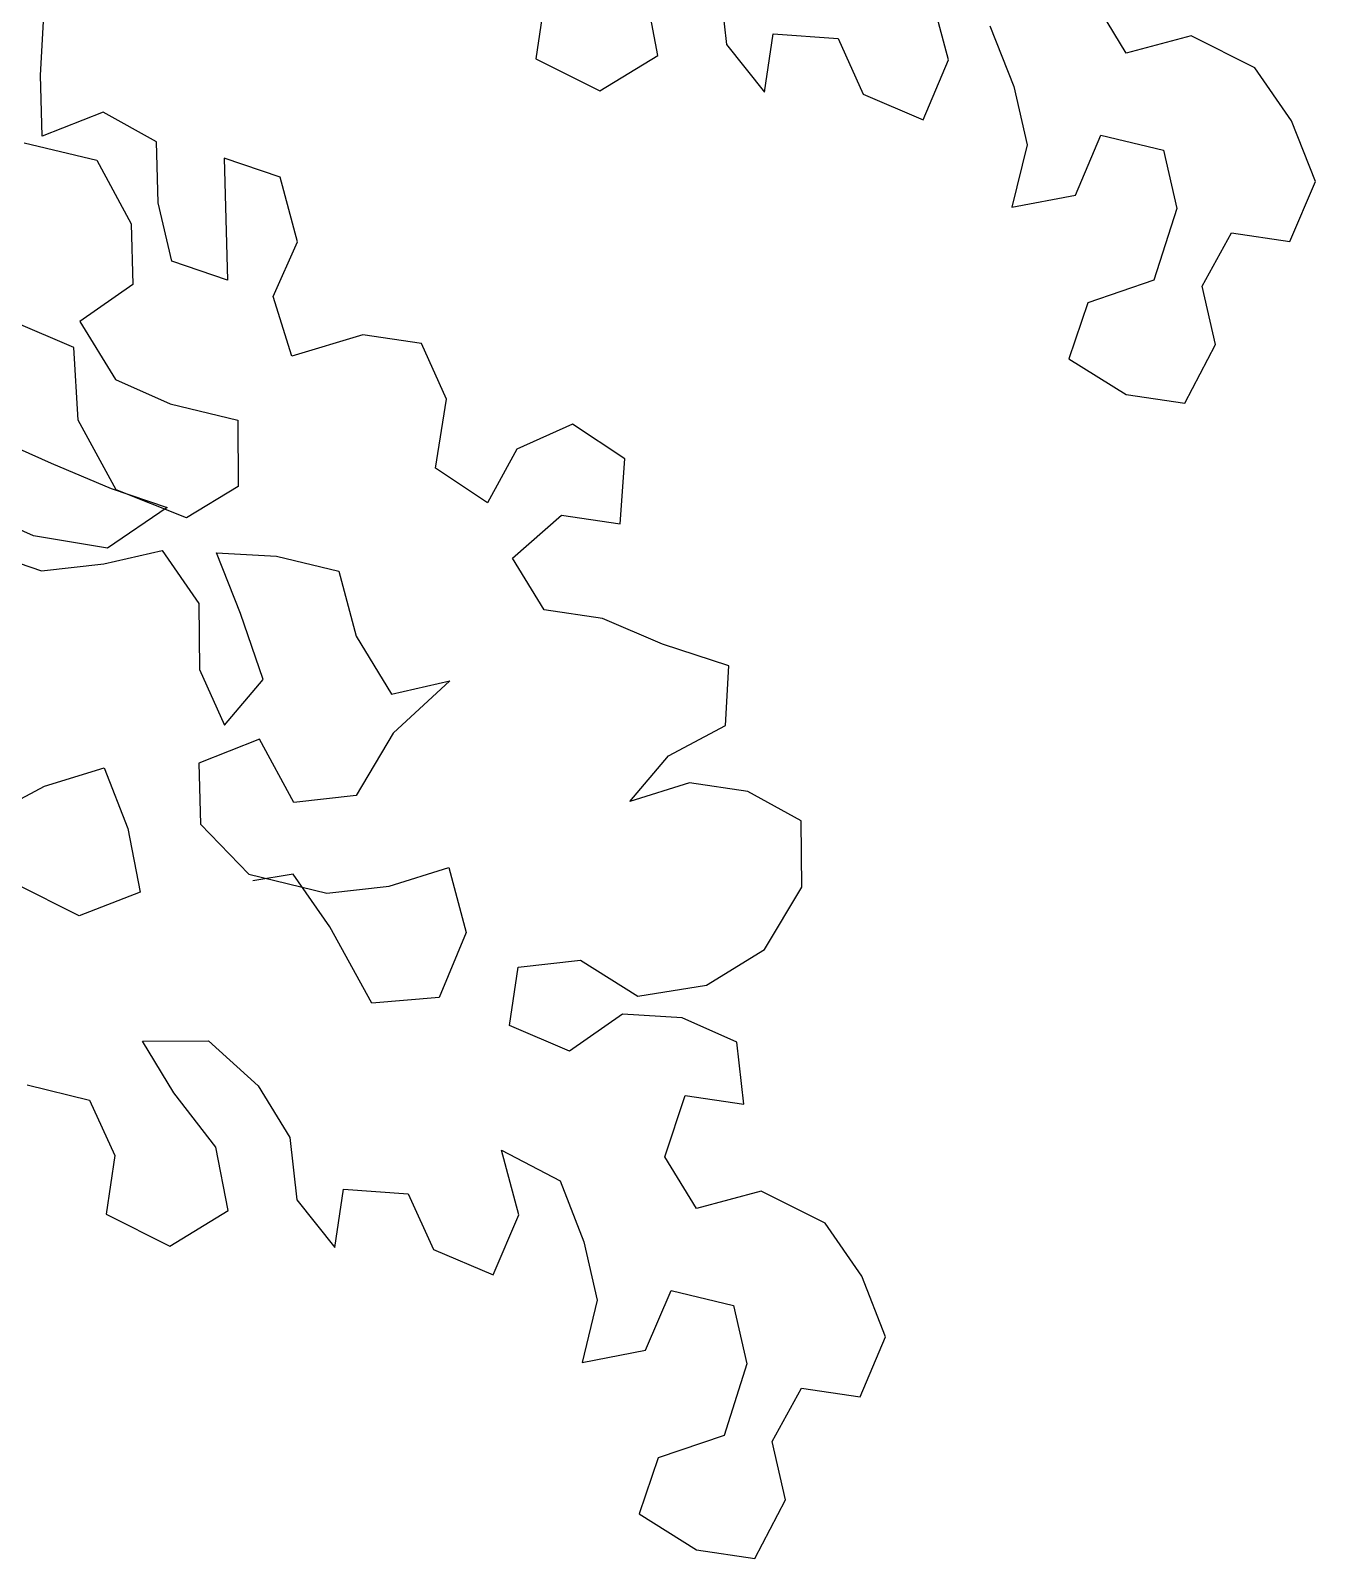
# Model space of a CAD drawing. Header units: inches. Extents: x 350994 to 353538, y 1581369 to 1583842.
# Drawn here: x 351678.0475 to 351678.4385, y 1583621.3987 to 1583621.8637 of the extents above; entities that cross this region are included whole.
import ezdxf

# ---------------------------------------------------------------- set-up
doc = ezdxf.new("R2010")
doc.units = ezdxf.units.IN
doc.header["$MEASUREMENT"] = 0
doc.linetypes.add('1', pattern=[0])
doc.layers.add('TREE', color=81, linetype='1')

# ---------------------------------------------------------------- blocks, each defined once
blk = doc.blocks.new('TREE_4')
at = {"color": 94}
for points in [[(2129.76, 6504.4), (2132.62, 6472.59), (2170.2, 6463.88), (2196.25, 6489.88), (2181.82, 6521.7)], [(2219.42, 6536.12), (2230.96, 6504.3), (2256.96, 6484.04), (2254.1, 6515.85), (2288.8, 6521.6), (2309.01, 6495.56), (2343.7, 6489.74), (2349.52, 6524.43), (2332.2, 6556.26)], [(2366.89, 6547.55), (2387.1, 6518.62), (2401.53, 6489.69), (2401.5, 6455), (2433.31, 6469.42), (2439.13, 6504.11), (2473.82, 6504.08), (2488.25, 6475.16), (2485.33, 6434.68), (2453.5, 6414.47), (2450.58, 6382.67), (2485.27, 6371.07), (2517.07, 6373.93), (2525.78, 6408.62), (2511.35, 6437.55), (2520.05, 6469.34), (2551.86, 6472.21), (2557.67, 6506.9), (2537.46, 6535.83), (2511.46, 6558.98), (2473.88, 6567.69), (2442.06, 6550.37), (2418.95, 6573.52)], [(1940.56, 6005.17), (1966.6, 6028.28), (1995.53, 6045.6), (2015.74, 6016.67), (2030.17, 5984.85), (2001.24, 5964.64), (1963.66, 5973.35)], [(1995.37, 5869.23), (2030.06, 5869.2), (2050.28, 5843.16), (2053.14, 5811.35), (2090.72, 5802.64), (2116.77, 5828.64), (2102.34, 5860.46), (2073.45, 5883.62), (2050.34, 5906.77), (2085.04, 5915.41), (2116.83, 5898.03), (2139.94, 5874.88), (2151.48, 5843.07), (2177.48, 5822.8), (2174.62, 5854.61), (2209.32, 5860.36), (2229.53, 5834.32), (2264.22, 5828.51), (2270.04, 5863.2), (2252.72, 5895.02), (2287.41, 5886.31), (2307.62, 5857.38), (2322.05, 5828.45), (2322.02, 5793.76), (2353.83, 5808.19), (2359.65, 5842.88), (2394.34, 5842.84), (2408.77, 5813.92), (2405.85, 5773.44), (2374.02, 5753.23), (2371.1, 5721.43), (2405.79, 5709.83), (2437.59, 5712.7), (2446.3, 5747.38), (2431.87, 5776.31), (2440.57, 5808.11), (2472.38, 5810.97), (2478.19, 5845.66), (2457.98, 5874.59), (2431.98, 5897.75), (2394.4, 5906.45), (2362.58, 5889.13), (2339.47, 5912.29), (2342.4, 5946.98), (2374.2, 5949.84), (2362.67, 5981.66), (2330.87, 5987.47), (2299.06, 5981.71), (2275.9, 5955.71), (2241.21, 5961.53), (2238.35, 5993.34), (2270.17, 6004.87), (2304.85, 5993.27), (2339.56, 6007.7), (2365.61, 6033.7), (2377.21, 6071.27), (2368.56, 6105.98), (2336.77, 6114.68), (2304.96, 6111.82), (2276.03, 6094.5), (2290.51, 6123.4), (2316.56, 6146.5), (2310.8, 6178.31), (2273.22, 6181.24), (2238.53, 6187.05), (2206.72, 6184.19), (2183.61, 6207.34), (2203.88, 6236.24), (2235.69, 6239.1), (2229.93, 6273.8), (2198.14, 6285.39), (2172.1, 6265.18), (2163.4, 6233.38), (2131.6, 6244.98), (2128.75, 6282.57), (2108.53, 6308.61), (2076.72, 6305.74), (2042.01, 6285.54), (2024.69, 6314.47), (2030.5, 6346.26), (2013.18, 6378.08), (1981.38, 6381), (1998.67, 6317.38), (1966.87, 6320.3), (1952.44, 6349.23), (1943.79, 6381.04), (1912, 6389.74), (1883.07, 6369.53), (1874.42, 6401.34), (1868.67, 6433.15)], [(1874.39, 6363.75), (1914.87, 6363.72), (1940.86, 6334.78), (1949.51, 6302.97), (1926.35, 6276.97), (1952.35, 6250.92), (1984.15, 6245.11), (2021.73, 6245.08), (2030.38, 6210.37), (2007.23, 6187.26), (1966.75, 6193.08), (1937.87, 6224.91), (1926.34, 6262.51), (1891.65, 6268.33)], [(1897.37, 6204.71), (1929.17, 6198.9), (1963.86, 6193.09), (1995.66, 6190.17), (1969.61, 6161.28), (1929.13, 6158.42), (1897.33, 6164.23)], [(1905.99, 6143.99), (1937.79, 6141.07), (1969.61, 6152.6), (1998.53, 6167.03), (2024.53, 6143.88), (2033.18, 6109.18), (2053.39, 6083.13), (2067.87, 6112.03), (2047.66, 6143.86), (2027.45, 6172.79), (2059.26, 6178.54), (2093.96, 6178.51), (2111.27, 6146.69), (2137.27, 6120.65), (2166.2, 6135.08), (2143.04, 6100.4), (2131.44, 6062.82), (2099.62, 6051.29), (2073.63, 6080.23), (2044.7, 6060.01), (2053.34, 6028.2), (2085.13, 6007.93), (2128.5, 6007.89), (2160.31, 6019.43), (2189.24, 6036.75), (2206.56, 6004.93), (2200.74, 5967.35), (2166.03, 5955.81), (2134.26, 5990.54), (2108.26, 6013.69), (2088.01, 6005.04)]]:
    blk.add_lwpolyline(points, dxfattribs=at)

msp = doc.modelspace()

# ---------------------------------------------------------------- block references
at = {"layer": 'TREE', "lineweight": 5, "xscale": 0.0005632341247466223, "yscale": 0.0005632341530485974, "zscale": 0.0005632341444477617, "rotation": 346.4411541233163}
msp.add_blockref('TREE_4', (351676.17891, 1583618.59267), dxfattribs=at)

doc.saveas('drawing.dxf')
